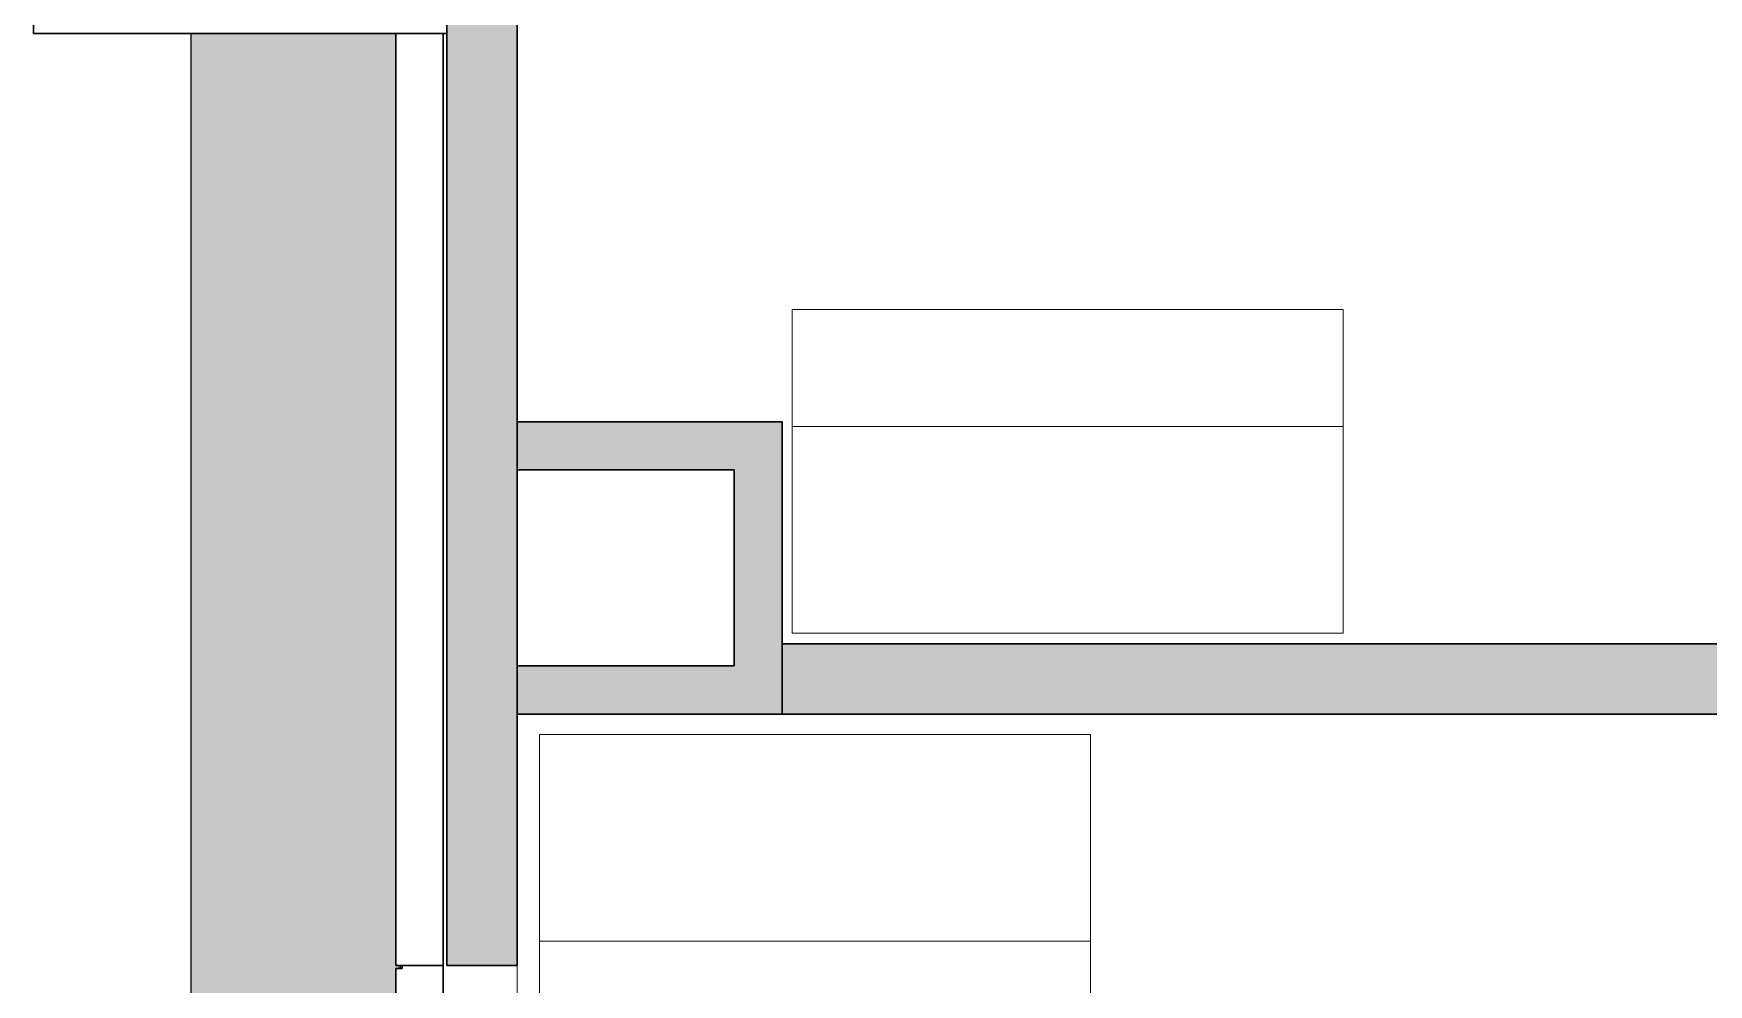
# Model space of a CAD drawing. Header units: millimetres. Extents: x 79795 to 317870, y -36033 to 97293.
# Drawn here: x 156161 to 158592, y 17463 to 18843 of the extents above; entities that cross this region are included whole.
import ezdxf

# ---------------------------------------------------------------- set-up
doc = ezdxf.new("R2010")
doc.units = ezdxf.units.MM
doc.header["$MEASUREMENT"] = 0
for name, color, linetype, lineweight in [('CSM-STL-XX-ZZ-M3-A-XXXX-00001_detached _19_04_21__rvt-1-Level 4$0$A-GLAZ', 7, 'CONTINUOUS', 9), ('CSM-STL-XX-ZZ-M3-A-XXXX-00001_detached _19_04_21__rvt-1-Level 4$0$A-WALL-PATT', 7, 'CONTINUOUS', 9), ('CSM-STL-XX-ZZ-M3-A-XXXX-00001_detached _19_04_21__rvt-1-Level 4$0$I-WALL', 7, 'CONTINUOUS', 9), ('I-FURN', 8, 'CONTINUOUS', 9)]:
    doc.layers.add(name, color=color, linetype=linetype, lineweight=lineweight)

msp = doc.modelspace()

# ---------------------------------------------------------------- hatches: boundary and pattern name
at = {"layer": 'CSM-STL-XX-ZZ-M3-A-XXXX-00001_detached _19_04_21__rvt-1-Level 4$0$A-GLAZ'}
h = msp.add_hatch(color=256, dxfattribs=at)
h.paths.add_polyline_path([(156389.5, 16190.3), (156404.8, 16190.3), (156404.8, 16290.3), (156691.5, 16290.3), (156691.5, 16294.6), (156686.8, 16294.6), (156686.8, 17486), (156691.5, 17486), (156691.5, 17490.3), (156686.8, 17490.3), (156686.8, 18843.3), (156389.5, 18843.3), (156389.5, 16290.3)], flags=0)
h.paths.add_polyline_path([(156389.5, 18943.3), (156691.5, 18943.3), (156691.5, 18947.6), (156686.8, 18947.6), (156686.8, 20139), (156691.5, 20139), (156691.5, 20143.3), (156686.8, 20143.3), (156686.8, 21496.3), (156389.5, 21496.3), (156389.5, 18947.6)], flags=0)
h.paths.add_polyline_path([(156684.1, 21596.3), (156691.5, 21596.3), (156691.5, 21600.6), (156686.8, 21600.6), (156686.8, 22792), (156691.5, 22792), (156691.5, 22796.3), (156686.8, 22796.3), (156686.8, 24149.3), (156389.5, 24149.3), (156389.5, 21596.3)], flags=0)
h.paths.add_polyline_path([(156389.5, 24249.3), (156691.5, 24249.3), (156691.5, 24253.6), (156686.8, 24253.6), (156686.8, 25445), (156691.5, 25445), (156691.5, 25449.3), (156404.8, 25449.3), (156404.8, 25549.3), (156389.5, 25549.3), (156389.5, 24253.6)], flags=0)
h = msp.add_hatch(color=256, dxfattribs=at)
h.paths.add_polyline_path([(156691.5, 16290.3), (156693.6, 16290.3), (156693.6, 16294.6), (156691.5, 16294.6)], flags=0)
h.paths.add_polyline_path([(156693.6, 17486), (156693.6, 17490.3), (156691.5, 17490.3), (156691.5, 17486)], flags=0)
h.paths.add_polyline_path([(156693.6, 18943.3), (156693.6, 18947.6), (156691.5, 18947.6), (156691.5, 18943.3)], flags=0)
h.paths.add_polyline_path([(156691.5, 20139), (156693.6, 20139), (156693.6, 20143.3), (156691.5, 20143.3)], flags=0)
h.paths.add_polyline_path([(156691.5, 21596.3), (156693.6, 21596.3), (156693.6, 21600.6), (156691.5, 21600.6)], flags=0)
h.paths.add_polyline_path([(156691.5, 22792), (156693.6, 22792), (156693.6, 22796.3), (156691.5, 22796.3)], flags=0)
h.paths.add_polyline_path([(156691.5, 24249.3), (156693.6, 24249.3), (156693.6, 24253.6), (156691.5, 24253.6)], flags=0)
h.paths.add_polyline_path([(156691.5, 25445), (156693.6, 25445), (156693.6, 25449.3), (156691.5, 25449.3)], flags=0)
at = {"layer": 'CSM-STL-XX-ZZ-M3-A-XXXX-00001_detached _19_04_21__rvt-1-Level 4$0$A-WALL-PATT'}
for points in [[(156760.8, 18841.3), (156862.8, 18841.3), (156862.8, 18943.3), (156760.8, 18943.3)], [(156862.8, 17592.3), (156862.8, 18841.3), (156760.8, 18841.3), (156760.8, 17592.3), (156793.2, 17592.3)], [(157177.9, 18209.6), (157247.9, 18209.6), (157247.9, 18279.6), (156862.8, 18279.6), (156862.8, 18209.6)], [(157247.9, 17855.3), (157247.9, 18209.6), (157177.9, 18209.6), (157177.9, 17855.3)], [(159783.1, 17855.3), (161148.8, 17855.3), (161148.8, 17957.3), (157247.9, 17957.3), (157247.9, 17855.3), (159633.6, 17855.3)], [(157177.9, 17855.3), (157177.9, 17925.3), (156862.8, 17925.3), (156862.8, 17855.3)], [(156760.8, 17490.3), (156862.8, 17490.3), (156862.8, 17592.3), (156760.8, 17592.3)]]:
    msp.add_hatch(color=256, dxfattribs=at).paths.add_polyline_path(points, flags=0)

# ---------------------------------------------------------------- linework, layer by layer
at = {"layer": 'CSM-STL-XX-ZZ-M3-A-XXXX-00001_detached _19_04_21__rvt-1-Level 4$0$A-GLAZ', "lineweight": 30}
for p, q in [((156160.8, 18943.3), (156160.8, 18843.3)), ((156160.8, 18843.3), (156760.8, 18843.3)), ((156686.8, 18843.3), (156686.8, 17490.3)), ((156755.7, 18843.3), (156686.8, 18843.3)), ((156755.7, 17490.3), (156755.7, 18843.3)), ((156686.8, 17490.3), (156755.7, 17490.3)), ((156695.8, 17486), (156686.8, 17486)), ((156686.8, 17486), (156686.8, 17425.1)), ((156755.7, 17490.3), (156695.8, 17490.3)), ((156695.8, 17490.3), (156695.8, 17486)), ((156755.7, 17431.1), (156755.7, 17490.3))]:
    msp.add_line(p, q, dxfattribs=at)
at = {"layer": 'CSM-STL-XX-ZZ-M3-A-XXXX-00001_detached _19_04_21__rvt-1-Level 4$0$A-GLAZ'}
for p, q in [((156389.4, 18843.3), (156389.4, 16190.3)), ((156389.5, 18843.3), (156389.5, 16190.3)), ((156691.5, 17490.3), (156691.5, 17486)), ((156693.6, 17490.3), (156693.6, 17486))]:
    msp.add_line(p, q, dxfattribs=at)
at = {"layer": 'CSM-STL-XX-ZZ-M3-A-XXXX-00001_detached _19_04_21__rvt-1-Level 4$0$I-WALL', "lineweight": 30}
for p, q in [((156760.8, 18943.3), (156760.8, 18841.3)), ((156862.8, 18841.3), (156862.8, 18943.3)), ((156760.8, 18841.3), (156760.8, 17592.3)), ((156862.8, 17592.3), (156862.8, 18841.3)), ((157247.9, 18279.6), (156862.8, 18279.6)), ((156862.8, 18279.6), (156862.8, 18209.6)), ((157247.9, 18209.6), (157247.9, 18279.6)), ((156862.8, 18209.6), (157177.9, 18209.6)), ((157177.9, 18209.6), (157177.9, 17925.3)), ((157247.9, 17855.3), (157247.9, 18209.6)), ((161148.8, 17957.3), (157247.9, 17957.3)), ((157247.9, 17957.3), (157247.9, 17855.3)), ((157177.9, 17925.3), (156862.8, 17925.3)), ((156862.8, 17925.3), (156862.8, 17855.3)), ((156862.8, 17855.3), (157177.9, 17855.3)), ((157177.9, 17855.3), (157247.9, 17855.3)), ((157247.9, 17855.3), (161148.8, 17855.3)), ((156760.8, 17592.3), (156760.8, 17490.3)), ((156862.8, 17490.3), (156862.8, 17592.3)), ((156760.8, 17490.3), (156862.8, 17490.3))]:
    msp.add_line(p, q, dxfattribs=at)
at = {"layer": 'CSM-STL-XX-ZZ-M3-A-XXXX-00001_detached _19_04_21__rvt-1-Level 4$0$I-WALL'}
msp.add_line((156862.8, 17490.3), (156862.8, 16290.3), dxfattribs=at)
at = {"layer": 'I-FURN'}
for p, q in [((158062.2, 18442.7), (157262.2, 18442.7)), ((157262.2, 18442.7), (157262.2, 18272.7)), ((158062.2, 18272.7), (158062.2, 18442.7)), ((158062.2, 18272.7), (157262.2, 18272.7)), ((157262.2, 18272.7), (157262.2, 17972.7)), ((158062.2, 17972.7), (158062.2, 18272.7)), ((157262.2, 17972.7), (158062.2, 17972.7)), ((157695.4, 17825.7), (156895.4, 17825.7)), ((156895.4, 17825.7), (156895.4, 17525.7)), ((157695.4, 17525.7), (157695.4, 17825.7)), ((156895.4, 17525.7), (157695.4, 17525.7)), ((156895.4, 17525.7), (156895.4, 17355.7)), ((157695.4, 17355.7), (157695.4, 17525.7))]:
    msp.add_line(p, q, dxfattribs=at)

doc.saveas('drawing.dxf')
